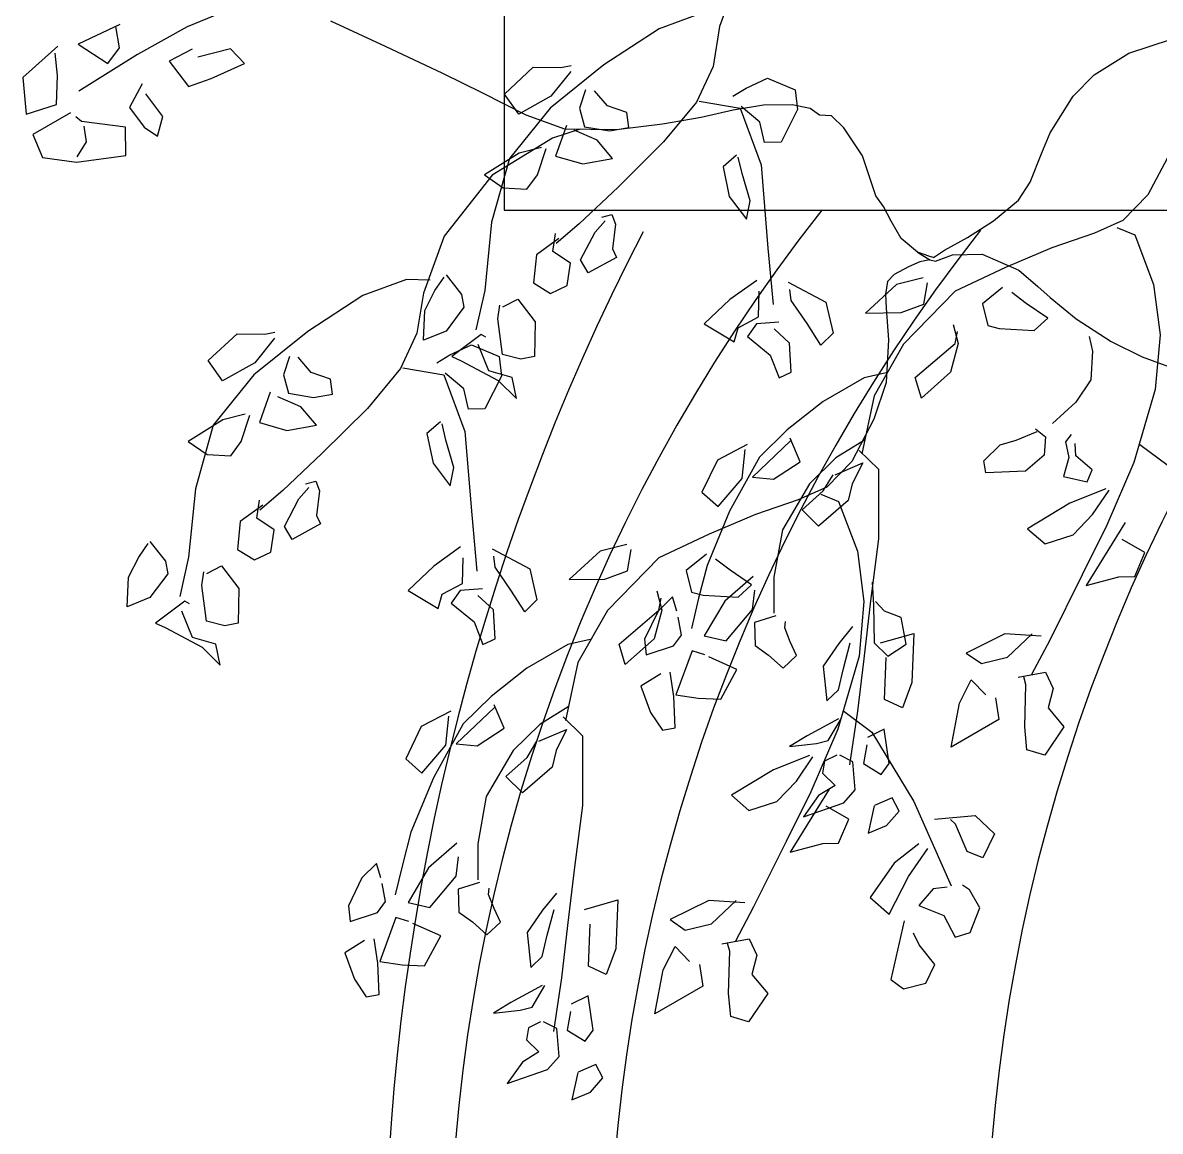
# Model space of a CAD drawing. Extents: x 83.79 to 84.7, y 88.08 to 89.17.
# Drawn here: x 83.7937 to 84.0193, y 88.3698 to 88.5896 of the extents above; entities that cross this region are included whole.
import ezdxf

# ---------------------------------------------------------------- set-up
doc = ezdxf.new("R2010")
doc.units = 0
doc.header["$LTSCALE"] = 0.02
doc.header["$MEASUREMENT"] = 0
doc.layers.get('0').update_dxf_attribs({"color": 3, "linetype": 'CONTINUOUS'})

msp = doc.modelspace()

# ---------------------------------------------------------------- linework, layer by layer
at = {"color": 2}
for p, q in [((83.93601232604252, 88.60008862349734), (83.93186039751654, 88.58879664517774)), ((83.83695533377923, 88.5931359207538), (83.82625568603308, 88.58873534973752)), ((83.92850693220626, 88.59153652499019), (83.9198830482068, 88.58838157263578)), ((83.82625568603308, 88.58873534973752), (83.81643430772547, 88.58325559011261)), ((83.86562060445013, 88.58483326680805), (83.85476134426918, 88.589897953891)), ((83.93186039751654, 88.58879664517774), (83.93058309698918, 88.58090906377394)), ((83.9198830482068, 88.58838157263578), (83.90894398180663, 88.58124112180705)), ((84.01302068426722, 88.58350463363779), (84.02148455479565, 88.58632752795863)), ((83.87695910297899, 88.57951873412746), (83.86562060445013, 88.58483326680805)), ((83.81643430772547, 88.58325559011261), (83.80477618328896, 88.57603172373949)), ((84.00615374017744, 88.57927009163852), (84.01302068426722, 88.58350463363779)), ((83.90894398180663, 88.58124112180705), (83.8982443340623, 88.57260560775573)), ((83.93058309698918, 88.58090906377394), (83.92730943789812, 88.57385122641715)), ((83.88478412272289, 88.57569966570615), (83.87695910297899, 88.57951873412746)), ((84.00200181164965, 88.57503554963903), (84.00615374017744, 88.57927009163852)), ((83.89348781294157, 88.57121608018149), (83.88478412272289, 88.57569966570615)), ((83.99745004995876, 88.56772866875751), (84.00200181164965, 88.57503554963903)), ((83.92730943789812, 88.57385122641715), (83.92076171867976, 88.56596364501335)), ((83.92778827520615, 88.57401725543393), (83.93593292086135, 88.57260560775573)), ((83.94059834592318, 88.57320923045488), (83.9345298650509, 88.57221225428195)), ((83.94626779570481, 88.57329184392704), (83.94059834592318, 88.57320923045488)), ((83.94986108070535, 88.57254431231551), (83.94626779570481, 88.57329184392704)), ((83.8982443340623, 88.57260560775573), (83.8901794946245, 88.56264226260616)), ((83.90115362128691, 88.56847620036903), (83.89348781294157, 88.57121608018149)), ((83.92822196552461, 88.57080100763953), (83.92055615717746, 88.56947237446927)), ((83.9345298650509, 88.57221225428195), (83.92822196552461, 88.57080100763953)), ((83.93593292086135, 88.57260560775573), (83.94008484938914, 88.56139664394429)), ((83.95169702475997, 88.57121608018149), (83.94986108070535, 88.57254431231551)), ((83.95409281545054, 88.5711330656731), (83.95169702475997, 88.57121608018149)), ((83.95648820510488, 88.5687252438942), (83.95409281545054, 88.5711330656731)), ((83.90418746068772, 88.56847620036903), (83.89875783059634, 88.56664948014888)), ((83.91145383690437, 88.56830977031625), (83.90115362128691, 88.56847620036903)), ((83.92055615717746, 88.56947237446927), (83.91145383690437, 88.56830977031625)), ((83.96024110254203, 88.56316166768845), (83.95648820510488, 88.5687252438942)), ((83.89875783059634, 88.56664948014888), (83.88678048128841, 88.55934259926691)), ((83.99577371834076, 88.56374317028319), (83.99745004995876, 88.56772866875751)), ((83.92076171867976, 88.56596364501335), (83.91173880358966, 88.55699607292847)), ((83.99345813490382, 88.55793135262472), (83.99577371834076, 88.56374317028319)), ((84.02121087795186, 88.56380446572318), (84.01681912973382, 88.55541839623304)), ((83.8901794946245, 88.56264226260616), (83.88666641687942, 88.5500216511163)), ((83.96199804244989, 88.55784793708033), (83.96024110254203, 88.56316166768845)), ((83.88678048128841, 88.55934259926691), (83.8772783278504, 88.54722007482762)), ((83.94008484938914, 88.56139664394429), (83.94144235717013, 88.5448735484885)), ((83.91173880358966, 88.55699607292847), (83.90399359006133, 88.54968919204673)), ((83.96287591085039, 88.55527408628465), (83.96199804244989, 88.55784793708033)), ((83.9911425514687, 88.55436092669235), (83.99345813490382, 88.55793135262472)), ((83.96439343210423, 88.55311530803048), (83.96287591085039, 88.55527408628465)), ((84.01681912973382, 88.55541839623304), (84.01186833695229, 88.55035411018609)), ((83.96591055232366, 88.55020939920125), (83.96439343210423, 88.55311530803048)), ((83.98619175868717, 88.55029201267364), (83.9911425514687, 88.55436092669235)), ((83.96790650985113, 88.54680500228567), (83.96591055232366, 88.55020939920125)), ((83.9810015472498, 88.5469714323389), (83.98619175868717, 88.55029201267364)), ((84.01186833695229, 88.55035411018609), (84.00619928820689, 88.54786247182635)), ((83.88666641687942, 88.5500216511163), (83.88530890909843, 88.53648747899835)), ((83.90399359006133, 88.54968919204673), (83.89944222940667, 88.5457871091168)), ((84.01067084264233, 88.54894246250767), (84.01418432142546, 88.54753081482902)), ((83.8772783278504, 88.54722007482762), (83.87312639932443, 88.53592809650802)), ((83.97110036272298, 88.54406512247321), (83.96790650985113, 88.54680500228567)), ((83.97645018659514, 88.54448019501517), (83.9810015472498, 88.5469714323389)), ((84.00619928820689, 88.54786247182635), (83.99773541767846, 88.54495656299689)), ((84.01418432142546, 88.54753081482902), (84.01793681782456, 88.53765008315183)), ((83.94144235717013, 88.5448735484885), (83.94248023904348, 88.53366458467751)), ((83.97110036272298, 88.54406512247321), (83.97357555859654, 88.54257046028663)), ((83.97357555859654, 88.54323497738976), (83.97110036272298, 88.54406512247321)), ((83.97429421559482, 88.54298553282813), (83.97645018659514, 88.54448019501517)), ((83.97469364772351, 88.54232181779746), (83.97804751406821, 88.5435670354231)), ((83.97804751406821, 88.5435670354231), (83.98395598146945, 88.54365004993149)), ((83.98395598146945, 88.54365004993149), (83.9912223576861, 88.54049509757708)), ((83.99773541767846, 88.54495656299689), (83.98855289015174, 88.54105407903096)), ((83.97157960106907, 88.54215538774467), (83.96934382385135, 88.54115921364398)), ((83.97357555859654, 88.54257046028663), (83.97157960106907, 88.54215538774467)), ((83.97429421559482, 88.54298553282813), (83.97357555859654, 88.54323497738976)), ((83.97357555859654, 88.54257046028663), (83.97469364772351, 88.54232181779746)), ((83.96646919585092, 88.53966455145716), (83.96519189532356, 88.53825330481497)), ((83.96934382385135, 88.54115921364398), (83.96646919585092, 88.53966455145716)), ((83.98855289015174, 88.54105407903096), (83.97857149837128, 88.53632144998157)), ((83.9912223576861, 88.54049509757708), (83.99497485408702, 88.53725632864204)), ((83.86977293401415, 88.53866797632047), (83.86114905001469, 88.53551302396606)), ((83.87448390710543, 88.53850194730369), (83.86977293401415, 88.53866797632047)), ((83.96519189532356, 88.53825330481497), (83.96479246319669, 88.53576206749123)), ((83.99497485408702, 88.53725632864204), (83.99745004995876, 88.53509795142433)), ((84.01793681782456, 88.53765008315183), (84.01921451938816, 88.52768633696625)), ((83.86114905001469, 88.53551302396606), (83.85020998361452, 88.52837257313733)), ((83.87312639932443, 88.53592809650802), (83.87184909879707, 88.52804051510422)), ((83.88530890909843, 88.53648747899835), (83.88355237022498, 88.52868291210295)), ((83.96479246319669, 88.53576206749123), (83.96487226941409, 88.53293917317039)), ((83.97857149837128, 88.53632144998157), (83.96835108897122, 88.52586001778211)), ((83.99745004995876, 88.53509795142433), (84.0025604551769, 88.53086340942507)), ((83.96487226941409, 88.53293917317039), (83.96535110672394, 88.52671228296997)), ((84.0025604551769, 88.53086340942507), (84.00950760652213, 88.5263798239004)), ((83.85020998361452, 88.52837257313733), (83.83951033587019, 88.51973705908601)), ((83.87184909879707, 88.52804051510422), (83.868575439706, 88.52098267774743)), ((84.01921451938816, 88.52768633696625), (84.01825644373403, 88.51680943118838)), ((83.96835108897122, 88.52586001778211), (83.96252202675296, 88.51556421356297)), ((83.96535110672394, 88.52671228296997), (83.96487226941409, 88.51824279793497)), ((84.00950760652213, 88.5263798239004), (84.0156554925774, 88.52330748501838)), ((84.0058032344763, 88.52447008917186), (84.00546877022444, 88.51874088498532)), ((84.0156554925774, 88.52330748501838), (84.02435918279426, 88.52015213162751)), ((83.868575439706, 88.52098267774743), (83.86202772048765, 88.51309509634363)), ((83.86905427701404, 88.52114870676421), (83.87719892266924, 88.51973705908601)), ((83.83951033587019, 88.51973705908601), (83.8314454964324, 88.50977371393644)), ((83.87719892266924, 88.51973705908601), (83.88135085119703, 88.50852809527457)), ((83.9605260692255, 88.51913423845888), (83.95238182460653, 88.51448462391788)), ((83.96491781744353, 88.52013041255957), (83.9605260692255, 88.51913423845888)), ((84.00546877022444, 88.51874088498532), (84.00252716916603, 88.5143403139695)), ((83.96487226941409, 88.51824279793497), (83.96247687975975, 88.51093591705346)), ((84.01825644373403, 88.51680943118838), (84.01402430795261, 88.50236250051437)), ((83.95238182460653, 88.51448462391788), (83.94527465978845, 88.50883843423973)), ((83.96252202675296, 88.51556421356297), (83.9600468308794, 88.50410580519012)), ((84.00252716916603, 88.5143403139695), (83.99791444996245, 88.51010577197)), ((83.86202772048765, 88.51309509634363), (83.85300480539755, 88.50412752425875)), ((83.8314454964324, 88.50977371393644), (83.82793241868731, 88.49715310244657)), ((83.96247687975975, 88.51093591705346), (83.95808513154171, 88.50254984756332)), ((83.88135085119703, 88.50852809527457), (83.88270835897802, 88.49200499981877)), ((83.94527465978845, 88.50883843423973), (83.9397656245159, 88.503441689123)), ((83.9606058754429, 88.50676307153064), (83.95493642566126, 88.50327566010644)), ((84.01522220329699, 88.50593212437427), (84.02081144582499, 88.50178099791962)), ((83.85300480539755, 88.50412752425875), (83.84525959186922, 88.496820643377)), ((83.9397656245159, 88.503441689123), (83.93385675608025, 88.4927304113259)), ((83.95493642566126, 88.50327566010644), (83.94966680904272, 88.49812795851487)), ((83.95956799357137, 88.50477032229325), (83.9634006972241, 88.5010338673441)), ((83.95808513154171, 88.50254984756332), (83.95313433876018, 88.49748556151637)), ((83.9634006972241, 88.5010338673441), (83.9634006972241, 88.48725065170099)), ((84.01402430795261, 88.50236250051437), (84.00867448407863, 88.48990751700505)), ((83.82793241868731, 88.49715310244657), (83.82657491090632, 88.48361893032863)), ((83.84525959186922, 88.496820643377), (83.84070823121456, 88.49291856044708)), ((83.94966680904272, 88.49812795851487), (83.94431698517056, 88.4889943574132)), ((83.95313433876018, 88.49748556151637), (83.94746529001478, 88.49499392315663)), ((83.95193684445022, 88.49607391383795), (83.95545032323335, 88.4946622661593)), ((83.94746529001478, 88.49499392315663), (83.93900141948635, 88.49208801432717)), ((83.95545032323335, 88.4946622661593), (83.95920281963245, 88.48478153448211)), ((83.88270835897802, 88.49200499981877), (83.88374624085137, 88.48079603600779)), ((83.93385675608025, 88.4927304113259), (83.92938520164299, 88.48193692109287)), ((83.93900141948635, 88.49208801432717), (83.92981889195963, 88.48818553036124)), ((84.00867448407863, 88.48990751700505), (84.00380389855255, 88.48011020087272)), ((83.92981889195963, 88.48818553036124), (83.91983750017917, 88.48345290131185)), ((83.94431698517056, 88.4889943574132), (83.94264025251633, 88.47961171278591)), ((83.9634006972241, 88.48725065170099), (83.96180336975286, 88.47496249928115)), ((83.95920281963245, 88.48478153448211), (83.96048052119605, 88.47481778829653)), ((83.82657491090632, 88.48361893032863), (83.82481837203287, 88.47581436343323)), ((83.91983750017917, 88.48345290131185), (83.90961709077911, 88.47299146911239)), ((83.94264025251633, 88.47961171278591), (83.94264025251633, 88.47247126195741)), ((84.00380389855255, 88.48011020087272), (83.99733638658782, 88.46715713031305)), ((83.92770846898875, 88.47546018529526), (83.92627115498854, 88.46948233861978)), ((83.96048052119605, 88.47481778829653), (83.95952244554192, 88.46394088251866)), ((83.96180336975286, 88.47496249928115), (83.96044626300628, 88.46342107640014)), ((83.90961709077911, 88.47299146911239), (83.90378802856085, 88.46269566489325)), ((83.90618381925142, 88.46726186388985), (83.90179207103338, 88.46626568978915)), ((83.99733638658782, 88.46715713031305), (83.9937431015891, 88.46034913855412)), ((83.90179207103338, 88.46626568978915), (83.89364782641442, 88.46161607524816)), ((83.90378802856085, 88.46269566489325), (83.9013128326873, 88.4512372565204)), ((83.95952244554192, 88.46394088251866), (83.9552903097605, 88.44949395184464)), ((83.96044626300628, 88.46342107640014), (83.9592483676619, 88.4530422576726)), ((83.89364782641442, 88.46161607524816), (83.88654066159634, 88.45596988557001)), ((83.88654066159634, 88.45596988557001), (83.88103162632379, 88.45057314045327)), ((83.90187187725078, 88.45389452286092), (83.89620242746915, 88.45040711143672)), ((83.90083399537926, 88.45190177362353), (83.90466669903199, 88.44816531867438)), ((83.95648820510488, 88.45306357570455), (83.96207744763288, 88.4489124492499)), ((83.9592483676619, 88.4530422576726), (83.95765144122507, 88.4424143954199)), ((83.88103162632379, 88.45057314045327), (83.87512275788814, 88.43986186265617)), ((83.89620242746915, 88.45040711143672), (83.89093281085061, 88.44525940984515)), ((83.9552903097605, 88.44949395184464), (83.94994048588651, 88.43703896833533)), ((83.96207744763288, 88.4489124492499), (83.97038170572287, 88.43512963464279)), ((83.90466669903199, 88.44816531867438), (83.90466669903199, 88.43438210303127)), ((83.89093281085061, 88.44525940984515), (83.88558298697845, 88.43612580874348)), ((83.87512275788814, 88.43986186265617), (83.87065120345088, 88.42906837242315)), ((83.88558298697845, 88.43612580874348), (83.88390625432422, 88.42674316411619)), ((83.94994048588651, 88.43703896833533), (83.94506990036044, 88.427241652203)), ((83.90466669903199, 88.43438210303127), (83.90306937156075, 88.42209395061143)), ((83.97038170572287, 88.43512963464279), (83.97780769437796, 88.41844051017044)), ((83.88390625432422, 88.42674316411619), (83.88390625432422, 88.41960271328769)), ((83.94506990036044, 88.427241652203), (83.93860238839571, 88.41428858164333)), ((83.86897447079664, 88.42259163662554), (83.86753715679643, 88.41661378995006)), ((83.90306937156075, 88.42209395061143), (83.90171226481417, 88.41055252773042)), ((83.93860238839571, 88.41428858164333), (83.935009103397, 88.4074805898844)), ((83.90171226481417, 88.41055252773042), (83.90051436946979, 88.40017370900289)), ((83.90051436946979, 88.40017370900289), (83.89891744303296, 88.38954584675018))]:
    msp.add_line(p, q, dxfattribs=at)
for p, q in [((83.81293326106734, 88.58923383782432), (83.8046434402817, 88.5853313538584)), ((83.81286628800936, 88.58458422328287), (83.8121307874857, 88.58881876528237)), ((83.80063227548581, 88.58491588027998), (83.79367950963334, 88.57868899007978)), ((83.8046434402817, 88.5853313538584), (83.8105266423967, 88.58151188440085)), ((83.8105266423967, 88.58151188440085), (83.81286628800936, 88.58458422328287)), ((83.82730640106584, 88.5843347787217), (83.82269368186226, 88.58192695694258)), ((83.83486072132783, 88.58441819426609), (83.82837636584136, 88.58275750306272)), ((83.8376687773065, 88.58151188440085), (83.83486072132783, 88.58441819426609)), ((83.80056530242783, 88.5791036615855), (83.80009729309805, 88.58350463363779)), ((83.82269368186226, 88.58192695694258), (83.826570900544, 88.57694488333156)), ((83.8310504757059, 88.57852296106323), (83.8376687773065, 88.58151188440085)), ((83.88918291948849, 88.57542850207612), (83.89493177445311, 88.5807426337207)), ((83.89493177445311, 88.5807426337207), (83.90041353925827, 88.58066002024877)), ((83.90235254963537, 88.57991248863725), (83.89840835789747, 88.57501383057063)), ((83.90041353925827, 88.58066002024877), (83.90241952269335, 88.58107509279073)), ((83.79367950963334, 88.57868899007978), (83.79434803709901, 88.57146512370666)), ((83.80036518532816, 88.57337485843543), (83.80056530242783, 88.5791036615855)), ((83.81734546213502, 88.57744377245437), (83.81487187040821, 88.57279375687692)), ((83.826570900544, 88.57694488333156), (83.8310504757059, 88.57852296106323)), ((83.93711597786515, 88.57659150726606), (83.94139463385491, 88.57858385546699)), ((83.94139463385491, 88.57858385546699), (83.94687639866007, 88.5762594492325)), ((83.82149057304505, 88.57096703665631), (83.81808096265868, 88.57545062218098)), ((83.89205754748892, 88.57144340463826), (83.88918291948849, 88.57542850207612)), ((83.89840835789747, 88.57501383057063), (83.89205754748892, 88.57144340463826)), ((83.90529415069196, 88.5762594492325), (83.90409064084034, 88.57260560775573)), ((83.9096397797397, 88.57310409584208), (83.90703224189693, 88.57609342021571)), ((83.9345088410586, 88.57501383057063), (83.93711597786515, 88.57659150726606)), ((83.94687639866007, 88.5762594492325), (83.94734440798985, 88.57235696526656)), ((83.79434803709901, 88.57146512370666), (83.80036518532816, 88.57337485843543)), ((83.81487187040821, 88.57279375687692), (83.81774649840682, 88.56889127291099)), ((83.91345002536346, 88.57177546267182), (83.9096397797397, 88.57310409584208)), ((83.93985706078584, 88.56986572794328), (83.93617995920559, 88.5729380668253)), ((83.8031728402706, 88.57171456826784), (83.79568509203037, 88.56739661072395)), ((83.80531196774737, 88.56997046151962), (83.80417543095191, 88.57088362111192)), ((83.82042060827135, 88.56706455269038), (83.82149057304505, 88.57096703665631)), ((83.90409064084034, 88.57260560775573), (83.90509363255606, 88.56895256835098)), ((83.91385146267149, 88.5687861382982), (83.91345002536346, 88.57177546267182)), ((83.94734440798985, 88.57235696526656), (83.94406874371762, 88.56588022946896)), ((83.8140697978628, 88.56889127291099), (83.80531196774737, 88.56997046151962)), ((83.80577997707715, 88.56905690089131), (83.80624798640693, 88.56598536408175)), ((83.81413677092078, 88.56324508323284), (83.8140697978628, 88.56889127291099)), ((83.81774649840682, 88.56889127291099), (83.82042060827135, 88.56706455269038)), ((83.90148350403379, 88.56920161187615), (83.89934437655702, 88.5631403496565)), ((83.90756722428469, 88.56629570304692), (83.90302147813728, 88.56828805124785)), ((83.90509363255606, 88.56895256835098), (83.91004041497527, 88.56812202223107)), ((83.91004041497527, 88.56812202223107), (83.91385146267149, 88.5687861382982)), ((83.94079267840917, 88.56579721496057), (83.93985706078584, 88.56986572794328)), ((83.79568509203037, 88.56739661072395), (83.79762410240747, 88.56283001069134)), ((83.80624798640693, 88.56598536408175), (83.80437635012586, 88.56299603970767)), ((83.91064237042102, 88.56264226260616), (83.90756722428469, 88.56629570304692)), ((83.89653632057835, 88.56480104085988), (83.89212411951067, 88.56372145121479)), ((83.89573424803294, 88.55940389470736), (83.89747233923791, 88.5646350118431)), ((83.94406874371762, 88.56588022946896), (83.94079267840917, 88.56579721496057)), ((83.79762410240747, 88.56283001069134), (83.80430937706788, 88.56191645006258)), ((83.80430937706788, 88.56191645006258), (83.81413677092078, 88.56324508323284)), ((83.89212411951067, 88.56372145121479), (83.88523832671436, 88.55940389470736)), ((83.89934437655702, 88.5631403496565), (83.90475916830601, 88.56156307399753)), ((83.90475916830601, 88.56156307399753), (83.91064237042102, 88.56264226260616)), ((83.93524394054603, 88.56330637867329), (83.9325698306815, 88.56098157140234)), ((83.93631390531974, 88.55965293823253), (83.93557840479608, 88.56289130613133)), ((83.88523832671436, 88.55940389470736), (83.88898200031636, 88.55683004391169)), ((83.89366169257792, 88.55658100038652), (83.89573424803294, 88.55940389470736)), ((83.9325698306815, 88.56098157140234), (83.93377334053494, 88.55508633819947)), ((83.93791845144497, 88.55425619311579), (83.93631390531974, 88.55965293823253)), ((83.88898200031636, 88.55683004391169), (83.89366169257792, 88.55658100038652)), ((83.93377334053494, 88.55508633819947), (83.93718295092131, 88.55060275267503)), ((83.93718295092131, 88.55060275267503), (83.93791845144497, 88.55425619311579)), ((83.90716578697484, 88.5480285008429), (83.90917177040993, 88.55027069464147)), ((83.90850324294425, 88.55101782521676), (83.91050882534128, 88.5515159122671)), ((83.91050882534128, 88.5515159122671), (83.91124432586494, 88.54960657857457)), ((83.90429156001247, 88.542548741218), (83.90716578697484, 88.5480285008429)), ((83.91124432586494, 88.54960657857457), (83.91064237042102, 88.54470792050817)), ((83.9000129040227, 88.5467832832175), (83.89553332886081, 88.5435453163547)), ((83.89880939416926, 88.54420943242182), (83.89934437655702, 88.54777985835419)), ((83.89553332886081, 88.5435453163547), (83.89499874750928, 88.53798214118494)), ((83.90228597761362, 88.54188462515087), (83.89880939416926, 88.54420943242182)), ((83.91064237042102, 88.54470792050817), (83.91144444296461, 88.54304722930435)), ((83.90161745014794, 88.53748405413505), (83.90228597761362, 88.54188462515087)), ((83.90582873204349, 88.53997489042233), (83.90429156001247, 88.542548741218)), ((83.91144444296461, 88.54304722930435), (83.90582873204349, 88.53997489042233)), ((83.87541093286146, 88.53648747899835), (83.87728297018057, 88.53914474533842)), ((83.87761743443062, 88.53955981788037), (83.88069217953071, 88.53565733391444)), ((83.97221346930874, 88.53897831528563), (83.96693222263949, 88.53765008315183)), ((83.89499874750928, 88.53798214118494), (83.89834138483948, 88.53590637743962)), ((83.89834138483948, 88.53590637743962), (83.90161745014794, 88.53748405413505)), ((83.93925550637815, 88.53848022823529), (83.93390688561286, 88.53466075877775)), ((83.94547277170696, 88.53814817020172), (83.95296011891097, 88.53416307276386)), ((83.96693222263949, 88.53765008315183), (83.96078193036684, 88.53200389347369)), ((83.97234741542471, 88.5337475991859), (83.97308251491032, 88.53798214118494)), ((83.9879906372984, 88.5370689815931), (83.98397947250251, 88.53383061369429)), ((83.8734053504626, 88.53250238156049), (83.87541093286146, 88.53648747899835)), ((83.88069217953071, 88.53565733391444), (83.88116018886049, 88.53316649762716)), ((83.88891502725838, 88.53324951213555), (83.89185662831679, 88.53474377328614)), ((83.89185662831679, 88.53474377328614), (83.89526623870316, 88.53026018776193)), ((83.93390688561286, 88.53466075877775), (83.9288261570795, 88.52984511521997)), ((83.93958956959196, 88.53125676289862), (83.9397231146717, 88.53632144998157)), ((83.94607432611647, 88.53449513079742), (83.94580683492259, 88.53665350801514)), ((83.94921644530896, 88.52992853076437), (83.94607432611647, 88.53449513079742)), ((83.99267073059619, 88.53391362820268), (83.98979610259576, 88.5360724064564)), ((83.87313785927054, 88.52660714835717), (83.8734053504626, 88.53250238156049)), ((83.88116018886049, 88.53316649762716), (83.87761743443062, 88.52843386857778)), ((83.88791243657707, 88.53084169035667), (83.88831347285068, 88.53358157016912)), ((83.95296011891097, 88.53416307276386), (83.9543641469003, 88.52801839499936)), ((83.96786824129904, 88.53208690798208), (83.97234741542471, 88.5337475991859)), ((83.98397947250251, 88.53383061369429), (83.98504943727622, 88.5295130571864)), ((83.99694898554972, 88.53100771937345), (83.99267073059619, 88.53391362820268)), ((83.88884845523845, 88.52378385300032), (83.88791243657707, 88.53084169035667)), ((83.89526623870316, 88.53026018776193), (83.89513269362524, 88.52336878045837)), ((83.93557840479608, 88.52909758360845), (83.93958956959196, 88.53125676289862)), ((83.94360073438784, 88.53017757428954), (83.93918853332016, 88.52984511521997)), ((83.95195712719524, 88.52561057322048), (83.94921644530896, 88.52992853076437)), ((83.96078193036684, 88.53200389347369), (83.96786824129904, 88.53208690798208)), ((83.99427487568519, 88.52851688308617), (83.99694898554972, 88.53100771937345)), ((83.83044892129638, 88.5225599534064), (83.836197776261, 88.52787408505098)), ((83.836197776261, 88.52787408505098), (83.84167954106616, 88.52779147157905)), ((83.84167954106616, 88.52779147157905), (83.84368552450124, 88.528206544121)), ((83.87761743443062, 88.52843386857778), (83.87313785927054, 88.52660714835717)), ((83.88456979924868, 88.52776935147465), (83.87875357019166, 88.52336878045837)), ((83.88550581790824, 88.52718865095237), (83.88456979924868, 88.52776935147465)), ((83.9288261570795, 88.52984511521997), (83.93477593121625, 88.52627509032361)), ((83.93477593121625, 88.52627509032361), (83.93557840479608, 88.52909758360845)), ((83.93918853332016, 88.52984511521997), (83.9373830680228, 88.52735427893269)), ((83.94573986186461, 88.52602564576243), (83.94266511676452, 88.52884894111973)), ((83.9543641469003, 88.52801839499936), (83.95195712719524, 88.52561057322048)), ((83.97816364448173, 88.52976250174804), (83.97916623516304, 88.52594263125404)), ((83.97856468075352, 88.52594263125404), (83.9790326900833, 88.52835085406939)), ((83.98504943727622, 88.5295130571864), (83.98732210983272, 88.52893155459167)), ((83.98732210983272, 88.52893155459167), (83.99427487568519, 88.52851688308617)), ((83.84361855144326, 88.52704393996753), (83.83967435970536, 88.5221452819009)), ((83.87838197967304, 88.52372295859634), (83.8826606356628, 88.52571530679727)), ((83.8826606356628, 88.52571530679727), (83.88814240046796, 88.52339090056277)), ((83.88610737231593, 88.52054588613753), (83.88396784380294, 88.52577700327372)), ((83.9373830680228, 88.52735427893269), (83.94192961624086, 88.52361782398354)), ((83.94607432611647, 88.52029644157635), (83.94573986186461, 88.52602564576243)), ((83.97067629727772, 88.51921725296727), (83.97856468075352, 88.52594263125404)), ((83.97916623516304, 88.52594263125404), (83.9776290631302, 88.52029644157635)), ((84.0051347070088, 88.52737599800064), (84.0058032344763, 88.52447008917186)), ((83.84656015249985, 88.52339090056277), (83.84535664264823, 88.51973705908601)), ((83.8509057815476, 88.52023554717236), (83.84829824370482, 88.52322487154599)), ((83.87577484286649, 88.5221452819009), (83.87838197967304, 88.52372295859634)), ((83.87875357019166, 88.52336878045837), (83.88062560751078, 88.52253863537446)), ((83.88814240046796, 88.52339090056277), (83.88861040979774, 88.51948841659684)), ((83.89245858376071, 88.52287069340802), (83.88884845523845, 88.52378385300032)), ((83.89513269362524, 88.52336878045837), (83.89245858376071, 88.52287069340802)), ((83.94192961624086, 88.52361782398354), (83.94366770744583, 88.51913423845888)), ((83.83332354929681, 88.51857485596854), (83.83044892129638, 88.5225599534064)), ((83.83967435970536, 88.5221452819009), (83.83332354929681, 88.51857485596854)), ((83.88062560751078, 88.52253863537446), (83.88797900859882, 88.51863615140898)), ((83.84535664264823, 88.51973705908601), (83.84635963436395, 88.51608401968126)), ((83.85471602717135, 88.5189069140021), (83.8509057815476, 88.52023554717236)), ((83.85511746447938, 88.51591758962847), (83.85471602717135, 88.5189069140021)), ((83.88112306259373, 88.51699717927356), (83.87744596101348, 88.52006951815558)), ((83.88861040979774, 88.51948841659684), (83.88533474552551, 88.51301168079924)), ((83.89072009152133, 88.51921725296727), (83.88610737231593, 88.52054588613753)), ((83.88797900859882, 88.51863615140898), (83.8915891371229, 88.51506612651262)), ((83.8915891371229, 88.51506612651262), (83.89072009152133, 88.51921725296727)), ((83.94366770744583, 88.51913423845888), (83.94607432611647, 88.52029644157635)), ((83.97187940609311, 88.51514873998455), (83.97067629727772, 88.51921725296727)), ((83.9776290631302, 88.52029644157635), (83.97187940609311, 88.51514873998455)), ((83.88205868021706, 88.51292866629085), (83.88112306259373, 88.51699717927356)), ((83.84274950584168, 88.51633306320643), (83.84061037836491, 88.51027180098679)), ((83.84883322609258, 88.5134271543772), (83.84428747994517, 88.51541950257813)), ((83.84635963436395, 88.51608401968126), (83.85130641678316, 88.51525347356134)), ((83.85130641678316, 88.51525347356134), (83.85511746447938, 88.51591758962847)), ((83.83780232238624, 88.51193249219016), (83.83339012131856, 88.51085290254507)), ((83.8519083722289, 88.50977371393644), (83.84883322609258, 88.5134271543772)), ((83.88533474552551, 88.51301168079924), (83.88205868021706, 88.51292866629085)), ((83.83339012131856, 88.51085290254507), (83.82650432852225, 88.50653534603764)), ((83.83700024984083, 88.50653534603764), (83.8387383410458, 88.51176646317337)), ((83.84061037836491, 88.51027180098679), (83.8460251701139, 88.50869452532781)), ((83.8460251701139, 88.50869452532781), (83.8519083722289, 88.50977371393644)), ((83.87650994235392, 88.51043783000357), (83.87383583248939, 88.50811302273262)), ((83.87757990712763, 88.50678438956281), (83.87684440660396, 88.51002275746161)), ((83.87383583248939, 88.50811302273262), (83.87503934234283, 88.50221778952975)), ((83.99069459395233, 88.50678438956281), (83.99483970486236, 88.50852809527457)), ((83.99450524061231, 88.50902658336138), (83.99651042197311, 88.50744890666594)), ((83.99651042197311, 88.50744890666594), (83.99624333181546, 88.50379506518873)), ((84.0015915515427, 88.50794699371629), (84.00045501474725, 88.50645233152925)), ((83.82650432852225, 88.50653534603764), (83.83024800212425, 88.50396149524197)), ((83.83492769438581, 88.5037124517168), (83.83700024984083, 88.50653534603764)), ((83.87918445325286, 88.50138764444607), (83.87757990712763, 88.50678438956281)), ((83.93731649600105, 88.50593212437427), (83.93143369492228, 88.50286018652825)), ((83.94594078103674, 88.50667965598579), (83.93838646077657, 88.49945619064913)), ((83.94787939037761, 88.50252852953115), (83.94587380797876, 88.50717774303614)), ((83.9842768104858, 88.5027158765801), (83.98748550170185, 88.50587122997051)), ((83.98748550170185, 88.50587122997051), (83.99069459395233, 88.50678438956281)), ((84.00045501474725, 88.50645233152925), (84.00112394324915, 88.50338039368323)), ((84.00252716916603, 88.5037124517168), (84.00239402512435, 88.50612067453214)), ((83.83024800212425, 88.50396149524197), (83.83492769438581, 88.5037124517168)), ((83.93143369492228, 88.50286018652825), (83.92835854878595, 88.4964672673115)), ((83.93631390531974, 88.49920714712395), (83.93691545972925, 88.50493635131004)), ((83.99624333181546, 88.50379506518873), (83.99256623023521, 88.50064011283432)), ((84.00112394324915, 88.50338039368323), (84.00005397847545, 88.49956092422569)), ((84.00573666245455, 88.50088915635949), (84.00252716916603, 88.5037124517168)), ((83.87503934234283, 88.50221778952975), (83.8784489527292, 88.49773420400531)), ((83.8784489527292, 88.49773420400531), (83.87918445325286, 88.50138764444607)), ((83.94253117065037, 88.49904111810717), (83.94787939037761, 88.50252852953115)), ((83.95476518317392, 88.49995427769902), (83.96024694797907, 88.50227908496974)), ((83.96024694797907, 88.50227908496974), (83.95817439252406, 88.49812795851487)), ((83.98467784675941, 88.50030805480098), (83.9842768104858, 88.5027158765801)), ((83.99256623023521, 88.50064011283432), (83.98467784675941, 88.50030805480098)), ((84.00473326970078, 88.49856475012523), (84.00573666245455, 88.50088915635949)), ((83.84976924475214, 88.49814927654704), (83.85177482714917, 88.49864736359739)), ((83.85177482714917, 88.49864736359739), (83.85251032767283, 88.49673802990485)), ((83.93156724000019, 88.4936439719542), (83.93631390531974, 88.49920714712395)), ((83.93838646077657, 88.49945619064913), (83.94253117065037, 88.49904111810717)), ((83.95242513652502, 88.49671631083667), (83.9543641469003, 88.49995427769902)), ((84.00005397847545, 88.49956092422569), (84.00473326970078, 88.49856475012523)), ((83.84843178878273, 88.49515995217318), (83.85043777221782, 88.49740214597175)), ((83.85251032767283, 88.49673802990485), (83.8519083722289, 88.49183937183845)), ((83.92835854878595, 88.4964672673115), (83.93156724000019, 88.4936439719542)), ((83.94821385462947, 88.49297985588753), (83.95242513652502, 88.49671631083667)), ((83.95817439252406, 88.49812795851487), (83.95737231998046, 88.49480657610768)), ((84.00844789858584, 88.49713098234217), (84.00129461459565, 88.49430808802133)), ((84.00584036074306, 88.49206669629523), (84.00911642605152, 88.496881938817)), ((83.84127890583059, 88.49391473454777), (83.8367993306687, 88.49067676768497)), ((83.84007539597715, 88.4913408837521), (83.84061037836491, 88.49491130968447)), ((83.84555756182036, 88.48968019254828), (83.84843178878273, 88.49515995217318)), ((83.95737231998046, 88.49480657610768), (83.9514895189017, 88.48974148798827)), ((84.00129461459565, 88.49430808802133), (83.99293782075384, 88.48924340093838)), ((83.8519083722289, 88.49183937183845), (83.8527104447725, 88.49017868063463)), ((83.9514895189017, 88.48974148798827), (83.94821385462947, 88.49297985588753)), ((84.00196314206133, 88.48799818331251), (84.00584036074306, 88.49206669629523)), ((83.8367993306687, 88.49067676768497), (83.83626474931717, 88.48511359251522)), ((83.8435519794215, 88.48901607648115), (83.84007539597715, 88.4913408837521)), ((83.84709473385138, 88.48710634175261), (83.84555756182036, 88.48968019254828)), ((83.8527104447725, 88.49017868063463), (83.84709473385138, 88.48710634175261)), ((84.01232551830199, 88.49048901959979), (84.00457027886787, 88.47795142261855)), ((83.84288345195583, 88.48461550546533), (83.8435519794215, 88.48901607648115)), ((83.99293782075384, 88.48924340093838), (83.99641440419819, 88.48625447760075)), ((83.99641440419819, 88.48625447760075), (84.00196314206133, 88.48799818331251)), ((84.01620273698373, 88.48451077188854), (84.01172356285625, 88.48708462268421)), ((83.81667693466935, 88.48361893032863), (83.81854897198846, 88.4862761966687)), ((83.81888343623851, 88.48669126921065), (83.8219581813386, 88.48278878524472)), ((83.83626474931717, 88.48511359251522), (83.83960738664737, 88.4830378287699)), ((83.88052150818604, 88.48561167956557), (83.87517288742075, 88.48179221010803)), ((83.88673877351485, 88.485279621532), (83.89422612071886, 88.48129452409414)), ((83.90819822444737, 88.48478153448211), (83.90204793217472, 88.47913534480396)), ((83.91347947111663, 88.48610976661591), (83.90819822444737, 88.48478153448211)), ((83.9136134172326, 88.48087905051618), (83.9143485167182, 88.48511359251522)), ((83.8146713522705, 88.47963383289077), (83.81667693466935, 88.48361893032863)), ((83.8219581813386, 88.48278878524472), (83.82242619066838, 88.48029794895744)), ((83.83960738664737, 88.4830378287699), (83.84288345195583, 88.48461550546533)), ((83.88085557139985, 88.4783882142289), (83.88098911647958, 88.48345290131185)), ((83.88734032792436, 88.4816265821277), (83.88707283673048, 88.48378495934541)), ((83.92925663910628, 88.48420043292337), (83.9252454743104, 88.48096206502457)), ((83.93393673240408, 88.48104507953296), (83.93106210440365, 88.48320385778668)), ((84.01419715458488, 88.47977814283915), (84.01620273698373, 88.48451077188854)), ((83.82242619066838, 88.48029794895744), (83.81888343623851, 88.47556531990806)), ((83.82917843838496, 88.47797314168695), (83.82957947465857, 88.4807130214994)), ((83.83018102906627, 88.48038096346583), (83.83312263012468, 88.48187522461642)), ((83.83312263012468, 88.48187522461642), (83.83653224051105, 88.4773916390922)), ((83.87517288742075, 88.48179221010803), (83.87009215888739, 88.47697656655025)), ((83.89048244711685, 88.47705998209464), (83.88734032792436, 88.4816265821277)), ((83.89422612071886, 88.48129452409414), (83.8956301487082, 88.47514984632964)), ((83.90913424310693, 88.47921835931236), (83.9136134172326, 88.48087905051618)), ((83.9252454743104, 88.48096206502457), (83.9263154390841, 88.47664450851669)), ((83.92938520164299, 88.48193692109287), (83.92770846898875, 88.47546018529526)), ((83.93821498735761, 88.47813917070373), (83.93393673240408, 88.48104507953296)), ((83.81440386107843, 88.47373859968745), (83.8146713522705, 88.47963383289077)), ((83.87684440660396, 88.47622903493873), (83.88085557139985, 88.4783882142289)), ((83.90204793217472, 88.47913534480396), (83.90913424310693, 88.47921835931236)), ((83.93852000585449, 88.47977814283915), (83.93290429493337, 88.47487908373652)), ((83.93554087749308, 88.47564833441645), (83.93821498735761, 88.47813917070373)), ((83.96214843105318, 88.47863725775407), (83.96241592224706, 88.47407065772101)), ((84.00457027886787, 88.47795142261855), (84.01105503539239, 88.4796947272943)), ((84.01105503539239, 88.4796947272943), (84.01419715458488, 88.47977814283915)), ((83.83011445704634, 88.4709153043306), (83.82917843838496, 88.47797314168695)), ((83.83653224051105, 88.4773916390922), (83.83639869543313, 88.47050023178865)), ((83.87009215888739, 88.47697656655025), (83.87604193302414, 88.47340654165389)), ((83.87604193302414, 88.47340654165389), (83.87684440660396, 88.47622903493873)), ((83.88045453512805, 88.47697656655025), (83.87864906983069, 88.47448573026297)), ((83.88486673619573, 88.47730902561982), (83.88045453512805, 88.47697656655025)), ((83.8870058636725, 88.47315709709271), (83.8839311185724, 88.47598039245001)), ((83.89322312900313, 88.47274202455075), (83.89048244711685, 88.47705998209464)), ((83.91942964628961, 88.47689395307832), (83.92043223697092, 88.47307408258432)), ((83.9263154390841, 88.47664450851669), (83.92858811164061, 88.47606300592194)), ((83.92858811164061, 88.47606300592194), (83.93554087749308, 88.47564833441645)), ((83.93838646077657, 88.4732183925327), (83.93885406907012, 88.47703786199024)), ((83.81888343623851, 88.47556531990806), (83.81440386107843, 88.47373859968745)), ((83.82583580105657, 88.47490080280492), (83.82001957199955, 88.47050023178865)), ((83.82677181971613, 88.47432010228265), (83.82583580105657, 88.47490080280492)), ((83.87864906983069, 88.47448573026297), (83.88319561804875, 88.47074927531382)), ((83.8956301487082, 88.47514984632964), (83.89322312900313, 88.47274202455075)), ((83.9225419186927, 88.47570962985644), (83.91966729069227, 88.47288633449936)), ((83.91983068256141, 88.47307408258432), (83.92029869189119, 88.47548230539967)), ((83.92341136533051, 88.47288633449936), (83.9225419186927, 88.47570962985644)), ((83.93290429493337, 88.47487908373652), (83.9288261570795, 88.46798767643297)), ((83.96241592224706, 88.47407065772101), (83.96254946732498, 88.46659814885918)), ((83.96455504972201, 88.472908454604), (83.96281695851886, 88.47481778829653)), ((83.82737337412382, 88.4676773374678), (83.82523384561082, 88.472908454604)), ((83.88734032792436, 88.46742789290663), (83.8870058636725, 88.47315709709271)), ((83.91194229908561, 88.46634870429754), (83.91983068256141, 88.47307408258432)), ((83.91966729069227, 88.47288633449936), (83.91699318082956, 88.46732356036607)), ((83.92043223697092, 88.47307408258432), (83.91889506493808, 88.46742789290663)), ((83.92434698295384, 88.46815370544975), (83.92367845548816, 88.47172413138212)), ((83.93317178612725, 88.46699110129627), (83.93838646077657, 88.4732183925327)), ((83.94299917998015, 88.47197317490729), (83.93878709601213, 88.47064454173703)), ((83.96789768705221, 88.47166243490567), (83.96455504972201, 88.472908454604)), ((83.96890067876976, 88.46634870429754), (83.96789768705221, 88.47166243490567)), ((83.82001957199955, 88.47050023178865), (83.82189160931867, 88.46967008670474)), ((83.82189160931867, 88.46967008670474), (83.82924501040671, 88.46576760273926)), ((83.8337245855686, 88.4700021447383), (83.83011445704634, 88.4709153043306)), ((83.83639869543313, 88.47050023178865), (83.8337245855686, 88.4700021447383)), ((83.88319561804875, 88.47074927531382), (83.88493370925372, 88.46626568978915)), ((83.93878709601213, 88.47064454173703), (83.93892104212628, 88.4660779417042)), ((83.94480424424128, 88.46956495209194), (83.9449377893192, 88.47081057075381)), ((83.94587380797876, 88.46682507227949), (83.94480424424128, 88.46956495209194)), ((83.95824136558204, 88.46981439665335), (83.95550068369576, 88.46649301424615)), ((83.83198609332922, 88.46634870429754), (83.82737337412382, 88.4676773374678)), ((83.88493370925372, 88.46626568978915), (83.88734032792436, 88.46742789290663)), ((83.91889506493808, 88.46742789290663), (83.913145407901, 88.46228019131483)), ((83.91699318082956, 88.46732356036607), (83.91732764507961, 88.4642512214836)), ((83.92274283786483, 88.46599532823204), (83.92434698295384, 88.46815370544975)), ((83.9288261570795, 88.46798767643297), (83.93317178612725, 88.46699110129627)), ((83.94714388985395, 88.46408519246704), (83.94587380797876, 88.46682507227949)), ((83.96379050448141, 88.46657602875432), (83.9704084050476, 88.46848576348309)), ((83.9704084050476, 88.46848576348309), (83.97000776981204, 88.45877146185869)), ((83.9884590476644, 88.4684027489747), (83.98077078128827, 88.46458327951716)), ((83.99561193061837, 88.46790426088835), (83.9884590476644, 88.4684027489747)), ((83.98899362901594, 88.4637531344337), (83.9938738394134, 88.4684027489747)), ((83.82924501040671, 88.46576760273926), (83.8328551389308, 88.4621975778429)), ((83.8328551389308, 88.4621975778429), (83.83198609332922, 88.46634870429754)), ((83.913145407901, 88.46228019131483), (83.91194229908561, 88.46634870429754)), ((83.91732764507961, 88.4642512214836), (83.92274283786483, 88.46599532823204)), ((83.92641953840885, 88.46499835205911), (83.92321084719461, 88.4562802245354)), ((83.92896010319365, 88.4642512214836), (83.92641953840885, 88.46499835205911)), ((83.93892104212628, 88.4660779417042), (83.94159515199081, 88.4641682069752)), ((83.95550068369576, 88.46649301424615), (83.95242513652502, 88.46200902768526)), ((83.95643670235532, 88.46151134167114), (83.95777375728849, 88.46657602875432)), ((83.96254946732498, 88.46659814885918), (83.9652235771895, 88.46394088251866)), ((83.9652235771895, 88.46394088251866), (83.96890067876976, 88.46634870429754)), ((83.98077078128827, 88.46458327951716), (83.98377935540285, 88.46250791680784)), ((83.93531091360401, 88.46134531265436), (83.92976217573906, 88.46383614894187)), ((83.94159515199081, 88.4641682069752), (83.94446977998942, 88.46159435617953)), ((83.94446977998942, 88.46159435617953), (83.94714388985395, 88.46408519246704)), ((83.96459257702682, 88.4553670649431), (83.96492664024063, 88.46366971888885)), ((83.98377935540285, 88.46250791680784), (83.98899362901594, 88.4637531344337)), ((83.92020227308004, 88.46043215306251), (83.91625808134214, 88.45802393024717)), ((83.92280981092281, 88.45594816650184), (83.92207431039915, 88.46076381005962)), ((83.93210182135172, 88.4554500794515), (83.93531091360401, 88.46134531265436)), ((83.95242513652502, 88.46200902768526), (83.95316063704686, 88.45511802141793)), ((83.9554337106396, 88.4572767996721), (83.95643670235532, 88.46151134167114)), ((83.99106618447095, 88.45976763595938), (83.99648137725617, 88.46076381005962)), ((83.99648137725617, 88.46076381005962), (83.99801895032343, 88.45752624423328)), ((83.91625808134214, 88.45802393024717), (83.91819669068119, 88.45279321414743)), ((83.97000776981204, 88.45877146185869), (83.9681353314567, 88.45370637373928)), ((83.9794337263551, 88.45461993436804), (83.98177377300581, 88.45926914787258)), ((83.98177377300581, 88.45926914787258), (83.98464799996819, 88.4562802245354)), ((83.9926037575382, 88.45835598828073), (83.99220232023018, 88.45985065046777)), ((83.99240323940231, 88.44997031982659), (83.9926037575382, 88.45835598828073)), ((83.92307690107864, 88.44972087526541), (83.92280981092281, 88.45594816650184)), ((83.92321084719461, 88.4562802245354), (83.92762304826229, 88.45561610846828)), ((83.92762304826229, 88.45561610846828), (83.93210182135172, 88.4554500794515)), ((83.95316063704686, 88.45511802141793), (83.9554337106396, 88.4572767996721)), ((83.98658701034529, 88.45569952401313), (83.98725553781097, 88.45138156646878)), ((83.99801895032343, 88.45752624423328), (83.99701595860589, 88.45370637373928)), ((83.88720678284463, 88.45381110731607), (83.87965246258446, 88.4465876419794)), ((83.8891453921855, 88.44965998086143), (83.88713980978665, 88.45430919436642)), ((83.9681353314567, 88.45370637373928), (83.96459257702682, 88.4553670649431)), ((83.97776220717188, 88.44590180684388), (83.9794337263551, 88.45461993436804)), ((83.99701595860589, 88.45370637373928), (84.0001580778002, 88.44997031982659)), ((83.87858249780894, 88.45306357570455), (83.87269969673017, 88.44999163785853)), ((83.87757990712763, 88.44633859845423), (83.87818146153714, 88.45206780264031)), ((83.91819669068119, 88.45279321414743), (83.92053673733008, 88.44930580272346)), ((83.9554337106396, 88.45154759548556), (83.94921644530896, 88.44814359960644)), ((83.95342812824074, 88.44723044001414), (83.95596829198931, 88.45154759548556)), ((83.98725553781097, 88.45138156646878), (83.97776220717188, 88.44590180684388)), ((83.87269969673017, 88.44999163785853), (83.86962455059384, 88.44359871864178)), ((83.88379717245826, 88.44617256943745), (83.8891453921855, 88.44965998086143)), ((83.89603118498181, 88.4470857290293), (83.90151294978696, 88.44941053630002)), ((83.90151294978696, 88.44941053630002), (83.89944039433195, 88.44525940984515)), ((83.92053673733008, 88.44930580272346), (83.92307690107864, 88.44972087526541)), ((83.96452560396884, 88.44947183174024), (83.96118296663863, 88.44781114053642)), ((83.96552819465015, 88.44266383998153), (83.96452560396884, 88.44947183174024)), ((83.99280427567592, 88.44540371979399), (83.99240323940231, 88.44997031982659)), ((84.0001580778002, 88.44997031982659), (83.99634743114021, 88.4443241301489)), ((83.87965246258446, 88.4465876419794), (83.88379717245826, 88.44617256943745)), ((83.89369113833291, 88.44384776216695), (83.8956301487082, 88.4470857290293)), ((83.94921644530896, 88.44814359960644), (83.94573986186461, 88.44606743482466)), ((83.94573986186461, 88.44606743482466), (83.95108808159185, 88.4466489374194)), ((83.95108808159185, 88.4466489374194), (83.95342812824074, 88.44723044001414)), ((83.87283324180808, 88.44077542328448), (83.87757990712763, 88.44633859845423)), ((83.89944039433195, 88.44525940984515), (83.89863832178835, 88.44193802743796)), ((83.94971390039373, 88.44426243367245), (83.94256061640354, 88.4414395393516)), ((83.95509924638773, 88.4443241301489), (83.95269262771708, 88.44316152599542)), ((83.9583083386382, 88.44299589801464), (83.95570120183166, 88.4443241301489)), ((83.96104942156072, 88.44639949285776), (83.96038089409322, 88.44266383998153)), ((83.99634743114021, 88.4443241301489), (83.99280427567592, 88.44540371979399)), ((83.86962455059384, 88.44359871864178), (83.87283324180808, 88.44077542328448)), ((83.88947985643736, 88.4401113072178), (83.89369113833291, 88.44384776216695)), ((83.89863832178835, 88.44193802743796), (83.89275552070958, 88.43687293931855)), ((83.94710636255095, 88.4391981476255), (83.95038242785941, 88.44401339014728)), ((83.95269262771708, 88.44316152599542), (83.95229159144529, 88.44075370421653)), ((83.95877634796798, 88.43743232180888), (83.9583083386382, 88.44299589801464)), ((83.96038089409322, 88.44266383998153), (83.96392404955932, 88.4405042596549)), ((83.96392404955932, 88.4405042596549), (83.96552819465015, 88.44266383998153)), ((83.89275552070958, 88.43687293931855), (83.88947985643736, 88.4401113072178)), ((83.94256061640354, 88.4414395393516), (83.93420382256173, 88.43637485226866)), ((83.95229159144529, 88.44075370421653), (83.95476518317392, 88.43834588243719)), ((83.94322914386922, 88.43512963464279), (83.94710636255095, 88.4391981476255)), ((83.95359152010988, 88.43762047093007), (83.94583628067576, 88.42508287394882)), ((83.95476518317392, 88.43834588243719), (83.9514895189017, 88.43635313320026)), ((83.95650327437707, 88.43485847101321), (83.95877634796798, 88.43743232180888)), ((83.93420382256173, 88.43637485226866), (83.93768040600608, 88.43338592893103)), ((83.9514895189017, 88.43635313320026), (83.9484809447853, 88.43211859120076)), ((83.96606317703609, 88.43585504614991), (83.96258699462797, 88.4343603839631)), ((83.9674668039892, 88.43319777980984), (83.96606317703609, 88.43585504614991)), ((83.93768040600608, 88.43338592893103), (83.94322914386922, 88.43512963464279)), ((83.9484809447853, 88.43211859120076), (83.95650327437707, 88.43485847101321)), ((83.95746873879162, 88.43164222321882), (83.95298956466414, 88.43421607401449)), ((83.9625200215718, 88.4342773694547), (83.96131651171655, 88.42888022330196)), ((83.96499361329862, 88.43037488548877), (83.9674668039892, 88.43319777980984)), ((83.95546315639277, 88.42690959416943), (83.95746873879162, 88.43164222321882)), ((83.97451598865464, 88.43164222321882), (83.98253871928264, 88.43238935379433)), ((83.97866109956468, 88.43064564808212), (83.97765850888337, 88.43155880767442)), ((83.98093417315741, 88.4252489029656), (83.97866109956468, 88.43064564808212)), ((83.98253871928264, 88.43238935379433), (83.98641593796256, 88.42873631438958)), ((83.87065120345088, 88.42906837242315), (83.86897447079664, 88.42259163662554)), ((83.96131651171655, 88.42888022330196), (83.96499361329862, 88.43037488548877)), ((83.98641593796256, 88.42873631438958), (83.98407589131367, 88.42400328430374)), ((83.87978600766237, 88.42690959416943), (83.87417029674126, 88.4220105350668)), ((83.94583628067576, 88.42508287394882), (83.95232103720028, 88.42682617862458)), ((83.95232103720028, 88.42682617862458), (83.95546315639277, 88.42690959416943)), ((83.97137427049657, 88.42674316411619), (83.96649365906288, 88.42292369465865)), ((83.87965246258446, 88.42034984386298), (83.88012007087801, 88.42416931332052)), ((83.96930171504155, 88.42026723039105), (83.97317893372329, 88.42583000452434)), ((83.98407589131367, 88.42400328430374), (83.98093417315741, 88.4252489029656)), ((83.86380792050059, 88.42284108118672), (83.86093329250016, 88.42001778582964)), ((83.8646773671384, 88.42001778582964), (83.86380792050059, 88.42284108118672)), ((83.87417029674126, 88.4220105350668), (83.87009215888739, 88.41511912776325)), ((83.96649365906288, 88.42292369465865), (83.96174739477956, 88.41611570289994)), ((83.86093329250016, 88.42001778582964), (83.85825918263745, 88.41445501169635)), ((83.87443778793514, 88.41412255262655), (83.87965246258446, 88.42034984386298)), ((83.96549146941962, 88.41279432049252), (83.96930171504155, 88.42026723039105)), ((83.86561298476173, 88.41528515678003), (83.86494445729605, 88.4188555827124)), ((83.88426518178804, 88.41910462623757), (83.88005309782002, 88.41777599306731)), ((83.88005309782002, 88.41777599306731), (83.88018704393417, 88.41320939303448)), ((83.88607024604917, 88.41669640342222), (83.88620379112709, 88.41794202208409)), ((83.974248898497, 88.4178590075757), (83.97137427049657, 88.41453802620474)), ((83.97698998141769, 88.41819106560926), (83.974248898497, 88.4178590075757)), ((83.98140178144914, 88.41760996405053), (83.98006472651778, 88.41852312364283)), ((83.98347433690597, 88.41403993915439), (83.98140178144914, 88.41760996405053)), ((83.86400883967272, 88.41312677956232), (83.86561298476173, 88.41528515678003)), ((83.87009215888739, 88.41511912776325), (83.87443778793514, 88.41412255262655)), ((83.88713980978665, 88.41395652360977), (83.88607024604917, 88.41669640342222)), ((83.89950736738993, 88.41694584798363), (83.89676668550365, 88.41362446557643)), ((83.9050565062893, 88.4137074800846), (83.9116744068555, 88.41561721481337)), ((83.9116744068555, 88.41561721481337), (83.91127377161993, 88.40590291318897)), ((83.9297250494723, 88.41553420030498), (83.92203678309616, 88.41171473084744)), ((83.93687793242626, 88.41503571221863), (83.9297250494723, 88.41553420030498)), ((83.93025963082383, 88.41088458576398), (83.93513984122129, 88.41553420030498)), ((83.96174739477956, 88.41611570289994), (83.96549146941962, 88.41279432049252)), ((83.85825918263745, 88.41445501169635), (83.8585936468875, 88.41138267281387)), ((83.8585936468875, 88.41138267281387), (83.86400883967272, 88.41312677956232)), ((83.88018704393417, 88.41320939303448), (83.8828611537987, 88.41129965830548)), ((83.88840989166184, 88.41121664379732), (83.88713980978665, 88.41395652360977)), ((83.89676668550365, 88.41362446557643), (83.89369113833291, 88.40914047901553)), ((83.89770270416321, 88.40864279300142), (83.89903975909638, 88.4137074800846)), ((83.97137427049657, 88.41453802620474), (83.97632145395201, 88.41254527696735)), ((83.9815357275651, 88.40914047901553), (83.98347433690597, 88.41403993915439)), ((83.86768554021674, 88.41212980338939), (83.8644768490025, 88.40341167586568)), ((83.87022610500154, 88.41138267281387), (83.86768554021674, 88.41212980338939)), ((83.8765769154119, 88.40847676398464), (83.87102817754695, 88.41096760027214)), ((83.8828611537987, 88.41129965830548), (83.88573578179731, 88.40872580750981)), ((83.88573578179731, 88.40872580750981), (83.88840989166184, 88.41121664379732)), ((83.90585857883471, 88.40249851627338), (83.90619264204852, 88.41080117021913)), ((83.92203678309616, 88.41171473084744), (83.92504535721073, 88.40963936813812)), ((83.92504535721073, 88.40963936813812), (83.93025963082383, 88.41088458576398)), ((83.96849924146173, 88.41146608835872), (83.9658251315972, 88.39984165096932)), ((83.97632145395201, 88.41254527696735), (83.97859412650669, 88.40822731942346)), ((83.87336782315961, 88.40258153078177), (83.8765769154119, 88.40847676398464)), ((83.89369113833291, 88.40914047901553), (83.89442663885475, 88.40224947274821)), ((83.89669971244749, 88.40440825100238), (83.89770270416321, 88.40864279300142)), ((83.97144084251832, 88.40673305827288), (83.9703047067591, 88.40905786554337)), ((83.97859412650669, 88.40822731942346), (83.9815357275651, 88.40914047901553)), ((83.86146827488793, 88.40756360439279), (83.85752408315003, 88.40515538157744)), ((83.8640758127307, 88.40307961783212), (83.86334031220704, 88.4078952613899)), ((83.91127377161993, 88.40590291318897), (83.90940133326458, 88.40083782506956)), ((83.92069972816299, 88.40175138569832), (83.9230397748137, 88.40640059920285)), ((83.9230397748137, 88.40640059920285), (83.92591400177608, 88.40341167586568)), ((83.93233218627884, 88.40689908728966), (83.93774737906406, 88.4078952613899)), ((83.9338697593461, 88.40548743961101), (83.93346832203807, 88.40698210179805)), ((83.93774737906406, 88.4078952613899), (83.93928495213132, 88.40465769556356)), ((83.97458296171081, 88.4028309753434), (83.97144084251832, 88.40673305827288)), ((83.85752408315003, 88.40515538157744), (83.85946269248907, 88.39992466547771)), ((83.89442663885475, 88.40224947274821), (83.89669971244749, 88.40440825100238)), ((83.9336692412102, 88.39710177115687), (83.9338697593461, 88.40548743961101)), ((83.93928495213132, 88.40465769556356), (83.93828196041378, 88.40083782506956)), ((83.86434290288653, 88.39685232659569), (83.8640758127307, 88.40307961783212)), ((83.8644768490025, 88.40341167586568), (83.86888905007018, 88.40274755979856)), ((83.86888905007018, 88.40274755979856), (83.87336782315961, 88.40258153078177)), ((83.90940133326458, 88.40083782506956), (83.90585857883471, 88.40249851627338)), ((83.91902820897977, 88.39303325817416), (83.92069972816299, 88.40175138569832)), ((83.92785301215318, 88.4028309753434), (83.92852153961886, 88.39851301779906)), ((83.97277789744967, 88.3990941193578), (83.97458296171081, 88.4028309753434)), ((83.85946269248907, 88.39992466547771), (83.86180273913797, 88.39643725405374)), ((83.93828196041378, 88.40083782506956), (83.94142407960808, 88.39710177115687)), ((83.9658251315972, 88.39984165096932), (83.968365696382, 88.39801493074917)), ((83.968365696382, 88.39801493074917), (83.97277789744967, 88.3990941193578)), ((83.86180273913797, 88.39643725405374), (83.86434290288653, 88.39685232659569)), ((83.89669971244749, 88.39867904681584), (83.89048244711685, 88.39527505093672)), ((83.89469413004863, 88.39436189134442), (83.8972342937972, 88.39867904681584)), ((83.92852153961886, 88.39851301779906), (83.91902820897977, 88.39303325817416)), ((83.93407027748381, 88.39253517112427), (83.9336692412102, 88.39710177115687)), ((83.94142407960808, 88.39710177115687), (83.9376134329481, 88.39145558147918)), ((83.89048244711685, 88.39527505093672), (83.8870058636725, 88.39319888615493)), ((83.90579160577673, 88.39660328307052), (83.90244896844652, 88.3949425918667)), ((83.90679419645804, 88.38979529131181), (83.90579160577673, 88.39660328307052)), ((83.8870058636725, 88.39319888615493), (83.89235408339974, 88.39378038874968)), ((83.89235408339974, 88.39378038874968), (83.89469413004863, 88.39436189134442)), ((83.9023154233686, 88.39353094418804), (83.90164689590111, 88.38979529131181)), ((83.9376134329481, 88.39145558147918), (83.93407027748381, 88.39253517112427)), ((83.89395862952497, 88.3902929773257), (83.89355759325318, 88.38788515554681)), ((83.89636524819562, 88.39145558147918), (83.89395862952497, 88.3902929773257)), ((83.8995743404461, 88.39012734934492), (83.89696720363955, 88.39145558147918)), ((83.90004234977587, 88.38456377313916), (83.8995743404461, 88.39012734934492)), ((83.89355759325318, 88.38788515554681), (83.89603118498181, 88.38547733376747)), ((83.90164689590111, 88.38979529131181), (83.90519005136721, 88.38763571098518)), ((83.90519005136721, 88.38763571098518), (83.90679419645804, 88.38979529131181)), ((83.89275552070958, 88.38348458453054), (83.88974694659319, 88.37925004253104)), ((83.89603118498181, 88.38547733376747), (83.89275552070958, 88.38348458453054)), ((83.89776927618496, 88.3819899223435), (83.90004234977587, 88.38456377313916)), ((83.88974694659319, 88.37925004253104), (83.89776927618496, 88.3819899223435)), ((83.9037860233797, 88.38140882078498), (83.90258251352444, 88.37601167463224)), ((83.90732917884398, 88.38298649748019), (83.90385299643586, 88.38149183529337)), ((83.90873280579709, 88.38032923114012), (83.90732917884398, 88.38298649748019)), ((83.9062596151065, 88.37750633681905), (83.90873280579709, 88.38032923114012)), ((83.90258251352444, 88.37601167463224), (83.9062596151065, 88.37750633681905))]:
    msp.add_line(p, q)
at = {"color": 1, "linetype": 'Continuous'}
msp.add_lwpolyline([(83.88911742176006, 88.55238694598818), (84.51137483828589, 88.55238694598818), (84.51137483828589, 88.60320267867216), (83.88911742176006, 88.60320267867216)], close=True, dxfattribs=at)
for centre, radius, start, end in [((84.22193507380817, 88.33967770219344), 0.3435686303281429, 141.7483046193472, 218.2516953805962), ((84.32827014977502, 88.33967770219344), 0.3435686303281429, 141.7483046193472, 218.2516953805962), ((84.32405284164943, 88.33753485074924), 0.4585696596458639, 152.6657400609688, 207.3342599391223), ((84.25344176298623, 88.33574192511507), 0.3435686303281429, 141.7483046193472, 218.2516953805962)]:
    msp.add_arc(centre, radius, start, end, dxfattribs=at)

doc.saveas('drawing.dxf')
